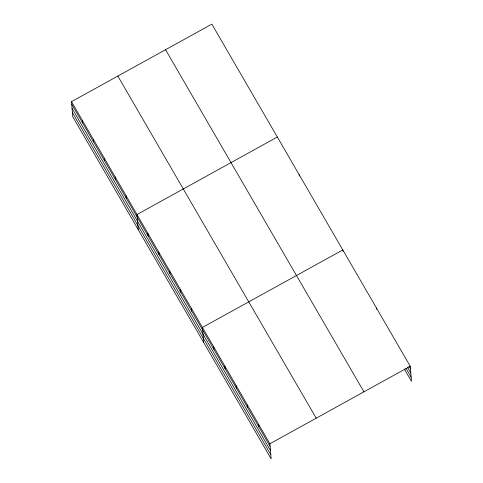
<?xml version="1.0" encoding="UTF-8"?>
<svg xmlns="http://www.w3.org/2000/svg" width="483" height="483" viewBox="0 0 483 483"><rect width="100%" height="100%" fill="white"/><g stroke="black" fill="none" stroke-linecap="round" stroke-linejoin="round"><path stroke-width="0.72" d="M71.514 101.641L269.888 443.75L271.132 458.85L72.758 116.741L71.514 101.641L211.868 24.15L410.242 366.259L411.486 381.359L404.368 369.084M277.333 137.045L136.979 214.537L138.223 229.636M269.888 443.75L410.242 366.259M408.956 366.241L410.453 368.825M407.423 367.146L410.798 372.961M405.901 368.179L411.148 377.223M165.554 49.725L363.928 391.828M117.834 76.066L316.208 418.175M71.725 104.207L270.1 446.316M72.064 108.343L270.438 450.452M72.414 112.605L270.788 454.714M376.523 308.1L376.625 309.386M342.9 251.226L342.797 249.94L202.443 327.432L203.681 342.532M299.152 174.677L299.261 175.963M258.647 424.364L258.858 426.93M247.405 404.977L247.616 407.543M236.163 385.591L236.374 388.157M224.921 366.205L225.132 368.77M213.685 346.818L213.897 349.384M191.534 308.619L191.745 311.185M180.618 289.8L180.829 292.366M169.708 270.987L169.919 273.553M158.798 252.168L159.01 254.734M147.889 233.349L148.1 235.921M126.069 195.718L126.28 198.29M115.159 176.905L115.371 179.471M104.25 158.086L104.455 160.658M93.334 139.273L93.545 141.839M82.424 120.454L82.635 123.02"/></g></svg>
